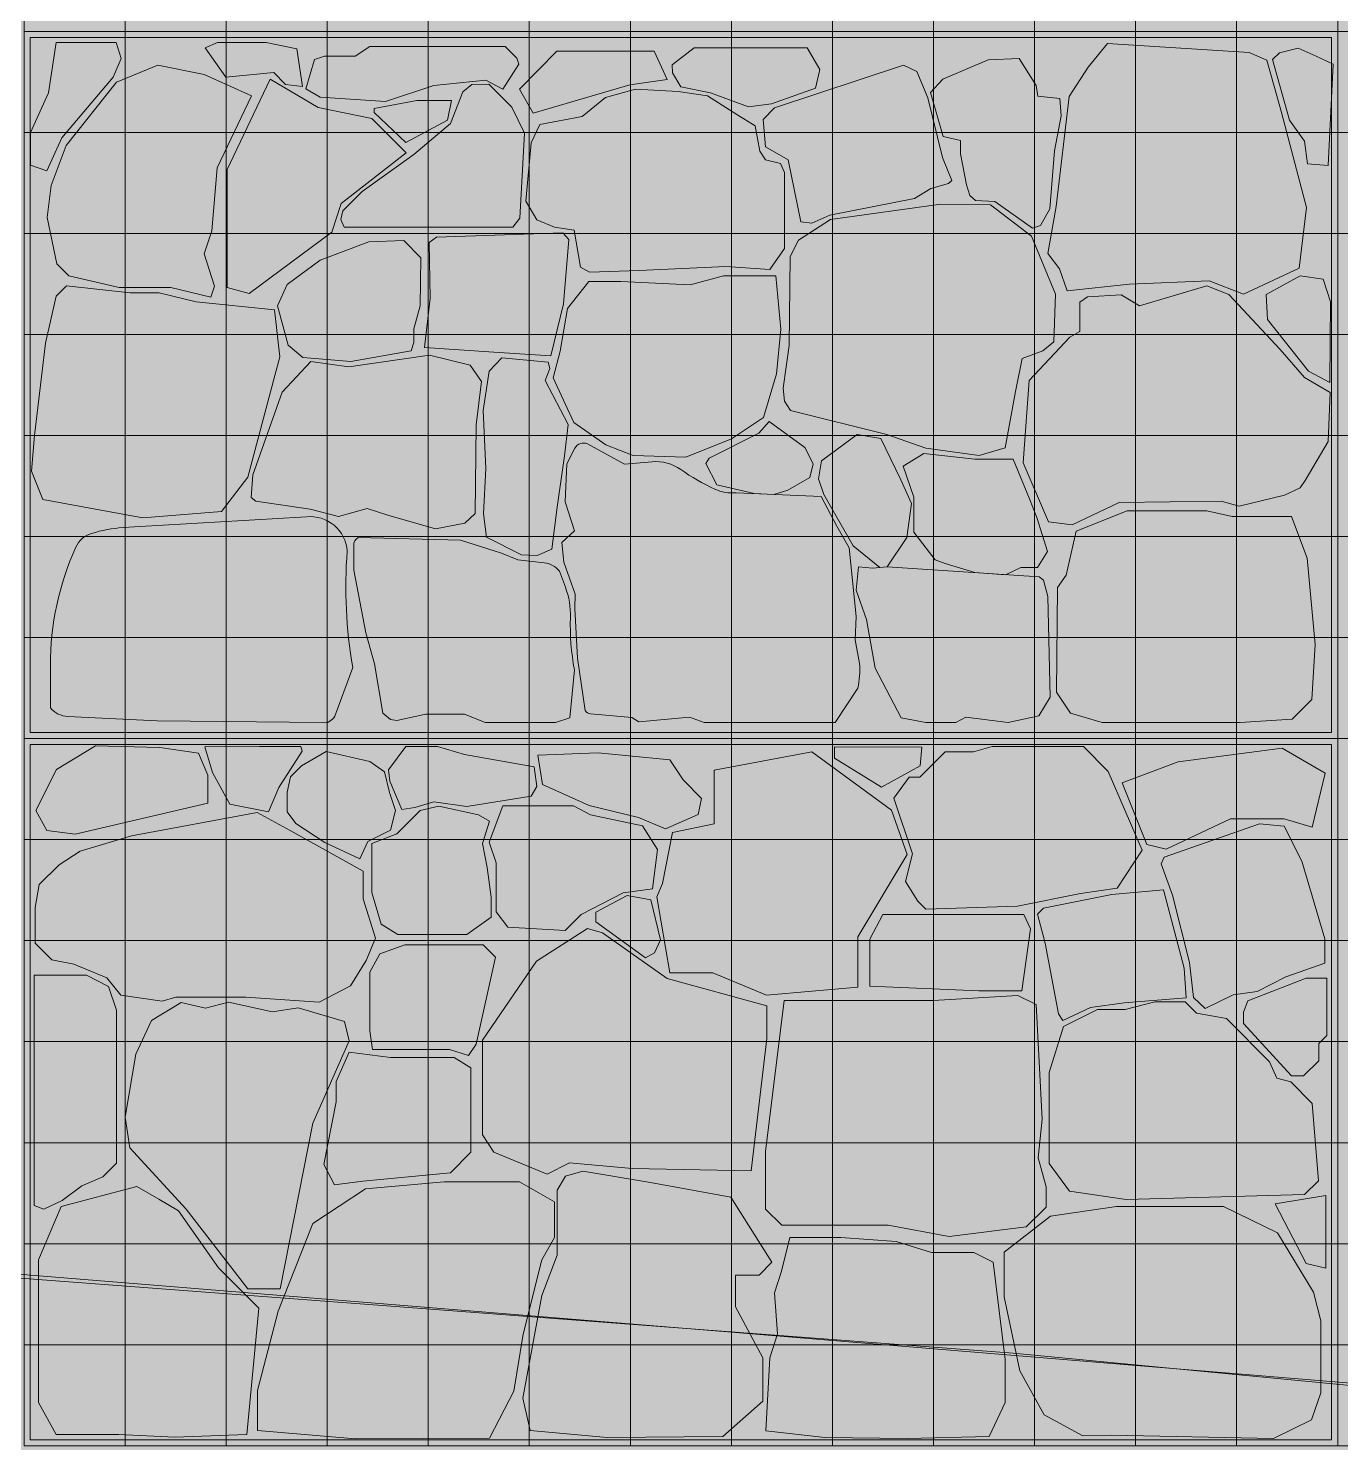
# Model space of a CAD drawing. Header units: centimetres. Extents: x -4381 to 5639, y -3920 to 4826.
# Drawn here: x 186.39 to 187.769, y 2.444 to 3.93 of the extents above; entities that cross this region are included whole.
import ezdxf
from ezdxf.xclip import XClip

# ---------------------------------------------------------------- set-up
doc = ezdxf.new("R2010")
doc.units = ezdxf.units.CM
doc.header["$MEASUREMENT"] = 0
doc.header["$XCLIPFRAME"] = 0
doc.set_wipeout_variables(frame=1)
doc.linetypes.add('Wipeout_Contour', pattern=[100, 0, -100])
for name, color, linetype in [('0- SITE', 7, 'Continuous'), ('Drawing & Figure', 7, 'Continuous'), ('Mur de clôture', 7, 'Continuous')]:
    doc.layers.add(name, color=color, linetype=linetype)
for name, color, linetype, lineweight in [('0- SITE_Pen_No__1', 7, 'Continuous', 5), ('0_Pen_No__1', 7, 'Continuous', 5), ('net_Pen_No__1', 7, 'Continuous', 5)]:
    doc.layers.add(name, color=color, linetype=linetype, lineweight=lineweight)
for name, color, linetype, lineweight, true_color in [('0- SITE_Pen_No__102', 7, 'Continuous', 5, 0xcccccc), ('0- SITE_Pen_No__180', 7, 'Continuous', 5, 0xe2e3c6), ('cad-block.com_Pen_No__62', 7, 'Continuous', 5, 0xaaaaaa), ('hatch stone_Pen_No__254', 7, 'Continuous', 13, 0xe8e8e8), ('Mur de clôture_Pen_No__178', 7, 'Continuous', 5, 0xbda888)]:
    doc.layers.add(name, color=color, linetype=linetype, lineweight=lineweight, true_color=true_color)

# ---------------------------------------------------------------- blocks, each defined once
blk = doc.blocks.new('Drawing_15_15', base_point=(-267.6734, 10.6179))
at = {"layer": 'hatch stone_Pen_No__254', "linetype": 'Continuous', "ltscale": 10}
for points in [[(186.4098, 3.7803), (186.4257, 3.8148), (186.4795, 3.8787), (186.4879, 3.8982), (186.4828, 3.9149), (186.4199, 3.9149), (186.4118, 3.8621), (186.3929, 3.8206), (186.3929, 3.7861)], [(186.5981, 3.8785), (186.6484, 3.8835), (186.6609, 3.871), (186.6785, 3.8688), (186.6727, 3.9083), (186.6404, 3.9149), (186.5894, 3.9149), (186.5765, 3.9094)], [(186.6913, 3.8972), (186.6821, 3.8662), (186.6973, 3.8575), (186.7659, 3.8532), (186.8167, 3.8697), (186.8714, 3.8753), (186.8891, 3.8661), (186.9059, 3.8922), (186.9039, 3.8986), (186.8917, 3.9108), (186.7495, 3.9108), (186.7338, 3.9007), (186.7017, 3.9007)], [(187.2177, 3.8671), (187.2221, 3.8867), (187.2089, 3.9093), (187.0901, 3.9093), (187.0669, 3.8914), (187.0672, 3.8831), (187.076, 3.8685), (187.1073, 3.8622), (187.1472, 3.8473), (187.1715, 3.8506)], [(187.4822, 3.6542), (187.5477, 3.6612), (187.6314, 3.6647), (187.6673, 3.6504), (187.7257, 3.6778), (187.7335, 3.7417), (187.7071, 3.8415), (187.692, 3.8965), (187.6733, 3.9046), (187.5245, 3.914), (187.5041, 3.889), (187.4842, 3.8582), (187.4706, 3.7427), (187.4618, 3.6933), (187.4739, 3.6772)], [(186.9211, 3.8409), (187.0224, 3.8705), (187.0617, 3.8762), (187.0481, 3.9058), (186.9459, 3.9058), (186.9066, 3.866)], [(187.3797, 3.7542), (187.3857, 3.7491), (187.406, 3.7481), (187.4456, 3.7199), (187.4539, 3.7227), (187.4639, 3.7401), (187.4687, 3.8013), (187.4759, 3.838), (187.4742, 3.8563), (187.4513, 3.8587), (187.4496, 3.8698), (187.4315, 3.8983), (187.399, 3.8967), (187.3513, 3.8764), (187.3386, 3.8626), (187.3517, 3.8161), (187.3701, 3.8119), (187.3701, 3.798), (187.3764, 3.7656)], [(187.7563, 3.7858), (187.7615, 3.8924), (187.7435, 3.9008), (187.7246, 3.909), (187.7051, 3.9042), (187.6979, 3.897), (187.7158, 3.8335), (187.7314, 3.8113), (187.7347, 3.7874)], [(186.5823, 3.6474), (186.5862, 3.659), (186.5754, 3.6931), (186.5833, 3.717), (186.5891, 3.7834), (186.6251, 3.8589), (186.5752, 3.8814), (186.5267, 3.8913), (186.483, 3.8732), (186.4304, 3.8067), (186.4145, 3.7648), (186.4104, 3.7312), (186.4205, 3.6823), (186.433, 3.6699), (186.4859, 3.6577), (186.5401, 3.6577)], [(187.2021, 3.7267), (187.2137, 3.7251), (187.2328, 3.7337), (187.3216, 3.7512), (187.3389, 3.7615), (187.3574, 3.7667), (187.3608, 3.7699), (187.3512, 3.7941), (187.3357, 3.857), (187.324, 3.8846), (187.3102, 3.8912), (187.1746, 3.8462), (187.1625, 3.834), (187.165, 3.8054), (187.1888, 3.7918)], [(186.6446, 3.8765), (186.5993, 3.7816), (186.5993, 3.6577), (186.6224, 3.6514), (186.7093, 3.7158), (186.7191, 3.7459), (186.7876, 3.7991), (186.7516, 3.8351), (186.6949, 3.8467)], [(186.8564, 3.8709), (186.8472, 3.8631), (186.834, 3.8298), (186.7956, 3.7972), (186.7413, 3.7584), (186.7209, 3.738), (186.7188, 3.729), (186.7225, 3.7209), (186.8995, 3.7209), (186.9069, 3.7303), (186.912, 3.8199), (186.8985, 3.8472), (186.8745, 3.8712)], [(186.964, 3.7179), (186.9707, 3.6788), (186.9801, 3.6738), (187.0325, 3.6753), (187.1234, 3.6795), (187.1698, 3.6766), (187.1849, 3.6986), (187.1851, 3.7785), (187.1807, 3.7877), (187.1651, 3.7916), (187.1592, 3.8009), (187.1542, 3.8273), (187.1349, 3.8395), (187.104, 3.8591), (187.0733, 3.8635), (187.0285, 3.8661), (186.9971, 3.8574), (186.9725, 3.8372), (186.928, 3.8287), (186.9187, 3.8095), (186.9133, 3.7484), (186.9248, 3.7288), (186.9434, 3.7209)], [(186.7539, 3.8415), (186.787, 3.8101), (186.8308, 3.8335), (186.8353, 3.854), (186.7989, 3.854), (186.7539, 3.8455)], [(187.1912, 3.5282), (187.2925, 3.5031), (187.3335, 3.4886), (187.3896, 3.4809), (187.417, 3.4891), (187.4277, 3.5483), (187.4348, 3.583), (187.4563, 3.5909), (187.4682, 3.6005), (187.4699, 3.6507), (187.4445, 3.7114), (187.4014, 3.7443), (187.3493, 3.7452), (187.2332, 3.7291), (187.1999, 3.7073), (187.1911, 3.6903), (187.1898, 3.5967), (187.1835, 3.5519), (187.1851, 3.5383)], [(186.6791, 3.5841), (186.7294, 3.5798), (186.7928, 3.591), (186.7955, 3.5997), (186.7955, 3.6143), (186.8021, 3.6382), (186.8031, 3.6888), (186.785, 3.7069), (186.7482, 3.7055), (186.697, 3.6862), (186.6624, 3.6606), (186.6522, 3.6383), (186.6635, 3.5971)], [(186.8069, 3.5946), (186.8795, 3.5896), (186.9396, 3.5857), (186.9528, 3.6405), (186.9584, 3.7081), (186.9523, 3.7151), (186.8195, 3.7106), (186.8117, 3.7049), (186.8126, 3.6463)], [(186.4058, 3.4348), (186.5107, 3.4156), (186.5935, 3.4221), (186.6211, 3.4581), (186.6495, 3.5652), (186.6547, 3.5848), (186.6491, 3.634), (186.5668, 3.6424), (186.528, 3.6518), (186.4975, 3.6518), (186.4305, 3.6594), (186.4197, 3.6486), (186.4084, 3.5989), (186.3971, 3.5021), (186.3937, 3.4645)], [(186.9421, 3.5625), (186.9636, 3.5158), (186.9974, 3.4922), (187.026, 3.4811), (187.0812, 3.4793), (187.1294, 3.4987), (187.1629, 3.5211), (187.1767, 3.567), (187.1811, 3.6138), (187.1759, 3.6699), (187.1211, 3.6699), (187.0859, 3.6604), (187.0129, 3.6639), (186.9794, 3.6639), (186.9569, 3.6356), (186.9495, 3.5906)], [(187.4626, 3.4115), (187.4873, 3.4083), (187.5367, 3.4316), (187.644, 3.4329), (187.6626, 3.4277), (187.7105, 3.4393), (187.7269, 3.4472), (187.7321, 3.4549), (187.7561, 3.4959), (187.7585, 3.5471), (187.7314, 3.563), (187.706, 3.5924), (187.6518, 3.6501), (187.6289, 3.6592), (187.5582, 3.6384), (187.5388, 3.6498), (187.5033, 3.6478), (187.4953, 3.6422), (187.4953, 3.6113), (187.4847, 3.6053), (187.442, 3.5597), (187.4357, 3.4734)], [(187.691, 3.6502), (187.6924, 3.6239), (187.7355, 3.5696), (187.7579, 3.5577), (187.7589, 3.6425), (187.751, 3.6665), (187.7267, 3.6697)], [(186.6245, 3.437), (186.6297, 3.4331), (186.6868, 3.4246), (186.7163, 3.4169), (186.7465, 3.4254), (186.7682, 3.4184), (186.8184, 3.404), (186.8492, 3.41), (186.8601, 3.4202), (186.8611, 3.5131), (186.8666, 3.5587), (186.8546, 3.576), (186.8122, 3.5866), (186.7272, 3.5743), (186.6873, 3.5797), (186.6571, 3.5477), (186.6263, 3.4608)], [(186.9087, 3.3767), (186.9253, 3.3758), (186.9407, 3.3825), (186.9462, 3.4266), (186.9539, 3.4807), (186.9578, 3.5136), (186.9335, 3.56), (186.9384, 3.5723), (186.9368, 3.5792), (186.8879, 3.5836), (186.8747, 3.5697), (186.8686, 3.5283), (186.8712, 3.4672), (186.8689, 3.4197), (186.8721, 3.3951)], [(187.1141, 3.4502), (187.1531, 3.441), (187.174, 3.4401), (187.1886, 3.4446), (187.2117, 3.4579), (187.2151, 3.4722), (187.2063, 3.4893), (187.1691, 3.5167), (187.1579, 3.5045), (187.106, 3.4784), (187.1025, 3.4728)], [(187.0319, 3.2011), (187.0851, 3.2061), (187.1007, 3.2003), (187.2384, 3.2003), (187.262, 3.2366, 0.078557), (187.2638, 3.2625), (187.2593, 3.2875), (187.2604, 3.3117), (187.253, 3.3839), (187.24, 3.4068), (187.2234, 3.438), (187.1342, 3.4418, -0.129508), (187.1119, 3.4457, -0.047136), (187.076, 3.4663, 0.178869), (187.0459, 3.4744), (187.0168, 3.4718), (186.9779, 3.4932, 0.402294), (186.9649, 3.4889), (186.9562, 3.4724), (186.9546, 3.4324), (186.9644, 3.4017), (186.951, 3.3896), (186.9531, 3.369), (186.9651, 3.3353), (186.9646, 3.3201), (186.9676, 3.268), (186.9757, 3.2129, 0.271244), (186.9812, 3.2096), (187.0245, 3.2057)], [(187.2206, 3.4566), (187.2263, 3.44), (187.2571, 3.3862), (187.2851, 3.3634), (187.2928, 3.3642), (187.3136, 3.3948), (187.3184, 3.4307), (187.3073, 3.4556), (187.2862, 3.4989), (187.2613, 3.5032), (187.224, 3.4755)], [(187.3538, 3.3676), (187.3849, 3.358), (187.4171, 3.3558), (187.4334, 3.3634), (187.4508, 3.3634), (187.4614, 3.3802), (187.4503, 3.4159), (187.4424, 3.4354), (187.4254, 3.4771), (187.3851, 3.4771), (187.3313, 3.483), (187.3096, 3.4698), (187.3209, 3.4373), (187.3209, 3.4006), (187.3433, 3.3713)], [(187.5189, 3.2003), (187.5836, 3.2003), (187.6639, 3.2003), (187.7183, 3.2038), (187.739, 3.2245), (187.7427, 3.2825), (187.7341, 3.3732), (187.7177, 3.4168), (187.6554, 3.4168), (187.6288, 3.4229), (187.5451, 3.4229), (187.4916, 3.4016), (187.4809, 3.3554), (187.4718, 3.3424), (187.4708, 3.2324), (187.4855, 3.2101)], [(186.4137, 3.2157, 0.202929), (186.4321, 3.2068), (186.5259, 3.2023), (186.6997, 3.2003, 0.315943), (186.7125, 3.2072), (186.7314, 3.2583, -0.062601), (186.7256, 3.3807, 0.423499), (186.6828, 3.4166), (186.49, 3.4053, 0.056058), (186.4569, 3.3991, 0.216368), (186.4404, 3.3847, 0.106349), (186.4137, 3.2603)], [(186.763, 3.2102), (186.7712, 3.2036), (186.7778, 3.2026), (186.8081, 3.2092), (186.8487, 3.2092), (186.8707, 3.2003), (186.9445, 3.2003), (186.9596, 3.2054), (186.9643, 3.2558, -0.055011), (186.9601, 3.3107, 0.099308), (186.9548, 3.3428), (186.9485, 3.3594, 0.204724), (186.9325, 3.3684), (186.9049, 3.3715), (186.8876, 3.3784), (186.8445, 3.3922), (186.7371, 3.3949, 0.262334), (186.7324, 3.3863), (186.7327, 3.3607), (186.7453, 3.2948), (186.7541, 3.2621)], [(187.3075, 3.2053), (187.3335, 3.2003), (187.3652, 3.2003), (187.3757, 3.2061), (187.42, 3.2003), (187.4524, 3.2073), (187.4642, 3.2271), (187.4616, 3.333), (187.4572, 3.35), (187.4525, 3.3534), (187.2928, 3.3642), (187.2775, 3.3625), (187.2628, 3.3639), (187.2605, 3.3396), (187.2712, 3.3086), (187.2803, 3.2576)], [(186.5791, 3.1156), (186.5791, 3.1451), (186.5694, 3.1681), (186.5286, 3.1743), (186.461, 3.1758), (186.42, 3.1512), (186.3983, 3.1081), (186.4101, 3.0871), (186.4399, 3.083)], [(186.6021, 3.1148), (186.6429, 3.1066), (186.6537, 3.1322), (186.6784, 3.1703), (186.6769, 3.1754), (186.6334, 3.1752), (186.5761, 3.175), (186.5839, 3.148)], [(186.7036, 3.17), (186.6776, 3.155), (186.6659, 3.1434), (186.6624, 3.1273), (186.6624, 3.1066), (186.6716, 3.0945), (186.7019, 3.0742), (186.739, 3.0573), (186.7471, 3.0755), (186.7712, 3.0873), (186.7764, 3.108), (186.77, 3.1268), (186.7647, 3.1485), (186.7493, 3.1596)], [(186.7705, 3.1387), (186.783, 3.1092), (186.7967, 3.1113), (186.8165, 3.1171), (186.8514, 3.1123), (186.9189, 3.1229), (186.9247, 3.1333), (186.9219, 3.1538), (186.8487, 3.167), (186.8206, 3.1751), (186.787, 3.1754), (186.7688, 3.1507)], [(186.926, 3.1662), (186.9308, 3.1352), (186.9799, 3.1134), (187.0318, 3.1005), (187.06, 3.0886), (187.0943, 3.1038), (187.0979, 3.1207), (187.0786, 3.1401), (187.0647, 3.1611), (186.9894, 3.1686)], [(187.0646, 2.9374), (187.1098, 2.9374), (187.1662, 2.9139), (187.2622, 2.9222), (187.2622, 2.9752), (187.3138, 3.0618), (187.2973, 3.1085), (187.2136, 3.1696), (187.1111, 3.1505), (187.1112, 3.094), (187.0674, 3.0848), (187.0568, 3.0312), (187.0508, 3.0173)], [(187.2375, 3.1749), (187.2377, 3.1631), (187.287, 3.1324), (187.3277, 3.1549), (187.3294, 3.1745)], [(187.3335, 3.0043), (187.4297, 3.0076), (187.4962, 3.0209), (187.5346, 3.0262), (187.561, 3.0664), (187.5252, 3.1491), (187.4991, 3.1752), (187.4031, 3.1752), (187.3836, 3.1695), (187.3538, 3.1695), (187.3274, 3.1431), (187.3161, 3.1431), (187.3, 3.121), (187.3195, 3.0625), (187.3123, 3.0335), (187.3251, 3.0127)], [(187.586, 3.0674), (187.6537, 3.0991), (187.7099, 3.0991), (187.7394, 3.0903), (187.7531, 3.1471), (187.7079, 3.1735), (187.5987, 3.1593), (187.5398, 3.1371), (187.5658, 3.0723)], [(186.7514, 3.0733), (186.7514, 3.0217), (186.7611, 2.9886), (186.7787, 2.9777), (186.8511, 2.9777), (186.877, 2.9958), (186.877, 3.0168), (186.8727, 3.0481), (186.8679, 3.0734), (186.8751, 3.0967), (186.8635, 3.1035), (186.8217, 3.1124), (186.8023, 3.1081), (186.7778, 3.0836)], [(186.8747, 3.0746), (186.8821, 3.0531), (186.8821, 3.0015), (186.8943, 2.9854), (186.9547, 2.9819), (186.9714, 2.9986), (187.0155, 3.0216), (187.0464, 3.0257), (187.0517, 3.0671), (187.0357, 3.0919), (186.9813, 3.1034), (186.9634, 3.1129), (186.889, 3.1129)], [(186.3977, 3.006), (186.3977, 2.9686), (186.4152, 2.9512), (186.4383, 2.9464), (186.4731, 2.9323), (186.4877, 2.9141), (186.5313, 2.9077), (186.5456, 2.9119), (186.619, 2.9119), (186.6962, 2.9066), (186.7292, 2.9236), (186.7455, 2.9502), (186.7554, 2.9737), (186.7422, 3.015), (186.7422, 3.0443), (186.6311, 3.106), (186.4988, 3.0814), (186.4451, 3.0653), (186.4229, 3.051), (186.402, 3.0301)], [(187.6149, 2.9114), (187.627, 2.8999), (187.6566, 2.9142), (187.6815, 2.9179), (187.7119, 2.9331), (187.7528, 2.9477), (187.7528, 2.973), (187.7287, 3.0549), (187.7099, 3.0916), (187.6843, 3.0941), (187.584, 3.0591), (187.5809, 3.0519), (187.5926, 3.0191), (187.6106, 2.9481)], [(186.9868, 2.991), (187.039, 2.9533), (187.0486, 2.9585), (187.0548, 2.9721), (187.0446, 3.014), (187.0199, 3.0188), (186.9868, 3.0013)], [(187.4731, 2.8942), (187.4774, 2.8874), (187.5067, 2.901), (187.5421, 2.906), (187.6069, 2.9111), (187.6051, 2.9424), (187.5832, 3.0246), (187.529, 3.0198), (187.4572, 3.0053), (187.451, 2.9991), (187.4589, 2.9687)], [(187.2747, 2.9234), (187.3891, 2.9185), (187.4345, 2.9185), (187.4434, 2.9838), (187.4366, 2.9988), (187.2882, 2.9988), (187.2747, 2.9729)], [(187.0251, 2.7318), (187.1501, 2.7294), (187.1664, 2.8685), (187.1664, 2.9026), (187.0617, 2.9315), (186.9938, 2.9794), (186.9782, 2.984), (186.9246, 2.9495), (186.8677, 2.8665), (186.8677, 2.7671), (186.8798, 2.7491), (186.9358, 2.726), (186.9593, 2.7378)], [(186.752, 2.8568), (186.833, 2.8568), (186.8529, 2.8504), (186.8611, 2.8624), (186.8814, 2.9538), (186.8683, 2.967), (186.7862, 2.967), (186.7598, 2.9573), (186.7495, 2.9381), (186.7495, 2.8764)], [(186.3966, 2.6928), (186.4068, 2.689), (186.4262, 2.698), (186.4466, 2.7135), (186.4689, 2.723), (186.4833, 2.7374), (186.4833, 2.898), (186.4746, 2.9232), (186.4516, 2.9349), (186.3966, 2.9349)], [(187.6672, 2.8841), (187.7178, 2.8291), (187.7305, 2.8291), (187.7463, 2.8449), (187.7463, 2.863), (187.7547, 2.8715), (187.7547, 2.9318), (187.7332, 2.9318), (187.672, 2.9079), (187.6672, 2.8961)], [(187.165, 2.6889), (187.1821, 2.6722), (187.2938, 2.6722), (187.3579, 2.6604), (187.4391, 2.6704), (187.46, 2.6913), (187.46, 2.7126), (187.4514, 2.7431), (187.4559, 2.7836), (187.4496, 2.9043), (187.4303, 2.9137), (187.3411, 2.9084), (187.1847, 2.9084), (187.165, 2.7496)], [(186.4972, 2.7534), (186.5562, 2.6892), (186.6213, 2.6053), (186.6552, 2.6053), (186.6895, 2.7793), (186.7278, 2.8661), (186.7228, 2.8863), (186.6741, 2.9005), (186.6471, 2.8964), (186.6009, 2.9067), (186.5766, 2.9003), (186.5511, 2.9062), (186.52, 2.8873), (186.5036, 2.8519), (186.4921, 2.7859)], [(187.5441, 2.6993), (187.7314, 2.7044), (187.746, 2.719), (187.7394, 2.8002), (187.717, 2.8227), (187.7023, 2.8267), (187.6947, 2.844), (187.6494, 2.8893), (187.6179, 2.8949), (187.606, 2.9069), (187.5743, 2.9069), (187.5429, 2.8988), (187.5139, 2.8988), (187.4782, 2.8809), (187.4631, 2.8327), (187.4631, 2.7372), (187.4845, 2.7079)], [(186.7123, 2.7145), (186.742, 2.7185), (186.8341, 2.7274), (186.8555, 2.7488), (186.8555, 2.8375), (186.8378, 2.8486), (186.771, 2.8486), (186.7278, 2.8541), (186.7141, 2.8232), (186.7141, 2.8017), (186.7009, 2.7359)], [(186.9101, 2.4903), (186.9179, 2.4565), (186.9987, 2.4492), (187.1201, 2.4503), (187.1624, 2.4874), (187.1624, 2.5329), (187.1336, 2.5863), (187.1336, 2.6198), (187.1583, 2.6198), (187.1718, 2.6333), (187.1285, 2.7015), (187.0443, 2.7172), (186.9732, 2.7289), (186.9551, 2.7238), (186.9462, 2.7091), (186.9462, 2.6408), (186.93, 2.5982)], [(186.4012, 2.6359), (186.4012, 2.486), (186.4199, 2.4524), (186.4856, 2.4524), (186.5443, 2.4493), (186.6202, 2.4522), (186.6328, 2.5851), (186.5905, 2.6275), (186.5484, 2.6872), (186.5044, 2.7129), (186.4252, 2.6918)], [(186.6312, 2.4566), (186.7342, 2.4478), (186.8752, 2.4484), (186.9008, 2.4979), (186.9103, 2.5577), (186.9299, 2.6358), (186.9433, 2.6592), (186.9433, 2.6967), (186.9067, 2.7177), (186.8276, 2.7177), (186.7447, 2.7103), (186.6896, 2.674), (186.6532, 2.582), (186.6312, 2.4984)], [(187.699, 2.4482), (187.7388, 2.4677), (187.7486, 2.4962), (187.7486, 2.5716), (187.7409, 2.6019), (187.7032, 2.6643), (187.6463, 2.692), (187.5337, 2.692), (187.4647, 2.6817), (187.4157, 2.644), (187.4157, 2.5968), (187.4323, 2.5191), (187.458, 2.4729), (187.4986, 2.451), (187.5282, 2.4516)], [(187.7007, 2.6946), (187.7332, 2.632), (187.7538, 2.6272), (187.7538, 2.7034)], [(187.1656, 2.4561), (187.2274, 2.4491), (187.3144, 2.4481), (187.4002, 2.4503), (187.417, 2.486), (187.417, 2.5311), (187.4042, 2.6333), (187.3838, 2.6435), (187.3394, 2.6435), (187.3025, 2.655), (187.2444, 2.6594), (187.1908, 2.6594), (187.1818, 2.6239), (187.1747, 2.6011), (187.1776, 2.5582), (187.1696, 2.5328)]]:
    blk.add_hatch(color=256, dxfattribs=at).paths.add_polyline_path(points)
at = {"color": 254, "linetype": 'Wipeout_Contour', "lineweight": 0, "ltscale": 562.587709}
blk.add_wipeout([(187.8035, 2.5014), (187.8062, 2.5014), (187.4252, 2.5376)], dxfattribs=at).dxf.layer = '0- SITE'
at = {"layer": '0- SITE_Pen_No__102', "linetype": 'Continuous', "ltscale": 10}
blk.add_hatch(color=256, dxfattribs=at).paths.add_polyline_path([(187.8035, 2.5014), (187.8062, 2.5014), (187.4252, 2.5376)])
at = {"color": 254, "linetype": 'Wipeout_Contour', "lineweight": 0, "ltscale": 1671.77046}
blk.add_wipeout([(179.4853, 5.4131), (179.4853, 3.1827), (181.1878, 3.0031), (181.4619, 2.9897), (187.4252, 2.5376), (187.8062, 2.5014), (191.5693, 2.1494), (191.6061, 2.1461), (191.6061, 5.4131)], dxfattribs=at).dxf.layer = 'Mur de clôture'
at = {"layer": '0- SITE_Pen_No__180', "linetype": 'Continuous', "lineweight": 0, "ltscale": 10, "true_color": 0x383831}
blk.add_hatch(color=250, dxfattribs=at).paths.add_polyline_path([(150.8555, 0.9963), (191.9908, 0.9963), (191.9908, 2.1246), (191.9205, 2.1179), (191.5008, 2.1556), (187.8035, 2.5014), (187.4252, 2.5376), (181.4619, 2.9897), (181.1861, 3.0031), (180.7554, 3.0485), (176.89, 3.4563), (170.3282, 3.9956), (169.4763, 4.0562), (166.3708, 4.4948), (166.2162, 4.5439), (165.9513, 4.5439), (161.182, 5.0048), (160.5851, 5.0809), (159.2778, 5.1364), (159.0078, 5.1364), (157.2074, 5.1364), (156.5896, 5.1363), (151.1847, 5.1363), (151.0615, 5.1363), (150.8555, 5.1455)])
at = {"layer": '0_Pen_No__1', "linetype": 'Continuous', "lineweight": 0, "ltscale": 10, "true_color": 0x000000}
blk.add_hatch(color=18, dxfattribs=at).paths.add_polyline_path([(150.8555, 5.1482), (150.8555, 0.9963), (191.9908, 0.9963), (191.9908, 2.1212), (191.9068, 2.1179), (188.9123, 2.4127), (187.1039, 2.562), (179.4853, 3.1817), (177.5688, 3.3847), (175.805, 3.5455), (169.6156, 4.1104), (166.2312, 4.5836), (163.6783, 4.7817), (160.5633, 5.0818), (159.28, 5.1364), (157.0853, 5.1364), (157.0853, 5.1413), (150.9484, 5.1413)])
at = {"layer": 'Mur de clôture_Pen_No__178', "linetype": 'Continuous', "ltscale": 10}
blk.add_hatch(color=256, dxfattribs=at).paths.add_polyline_path([(179.4853, 5.4131), (179.4853, 3.1827), (181.1878, 3.0031), (181.4619, 2.9897), (187.4252, 2.5376), (187.8062, 2.5014), (191.5693, 2.1494), (191.6061, 2.1461), (191.6061, 5.4131)])
at = {"layer": '0- SITE_Pen_No__1', "linetype": 'Continuous', "ltscale": 10, "flags": 128}
blk.add_lwpolyline([(150.8555, 5.1455), (151.0615, 5.1363), (151.1847, 5.1363), (156.5896, 5.1363), (157.2074, 5.1364), (159.0078, 5.1364), (159.2778, 5.1364), (160.5851, 5.0809), (161.182, 5.0048), (165.9513, 4.5439), (166.2162, 4.5439), (166.3708, 4.4948), (169.4763, 4.0562), (170.3282, 3.9956), (176.89, 3.4563), (180.7554, 3.0485), (181.1861, 3.0031), (181.4619, 2.9897), (187.4252, 2.5376), (187.8035, 2.5014), (191.5008, 2.1556), (191.9205, 2.1179), (191.9908, 2.1246)], dxfattribs=at)
at = {"layer": '0_Pen_No__1', "linetype": 'Continuous', "ltscale": 10}
for p, q in [((179.4853, 3.1817), (187.1039, 2.562)), ((187.1039, 2.562), (188.9123, 2.4127))]:
    blk.add_line(p, q, dxfattribs=at)
at = {"layer": 'cad-block.com_Pen_No__62', "linetype": 'Continuous', "ltscale": 10, "flags": 128}
for points in [[(186.4098, 3.7803), (186.3929, 3.7861), (186.3929, 3.8206), (186.4118, 3.8621), (186.4199, 3.9149), (186.4828, 3.9149), (186.4879, 3.8982), (186.4795, 3.8787), (186.4257, 3.8148), (186.4098, 3.7803)], [(186.5981, 3.8785), (186.5765, 3.9094), (186.5894, 3.9149), (186.6404, 3.9149), (186.6727, 3.9083), (186.6785, 3.8688), (186.6609, 3.871), (186.6484, 3.8835), (186.5981, 3.8785)], [(186.6913, 3.8972), (186.6821, 3.8662), (186.6973, 3.8575), (186.7659, 3.8532), (186.8167, 3.8697), (186.8714, 3.8753), (186.8891, 3.8661), (186.9059, 3.8922), (186.9039, 3.8986), (186.8917, 3.9108), (186.7495, 3.9108), (186.7338, 3.9007), (186.7017, 3.9007), (186.6913, 3.8972)], [(187.2177, 3.8671), (187.1715, 3.8506), (187.1472, 3.8473), (187.1073, 3.8622), (187.076, 3.8685), (187.0672, 3.8831), (187.0669, 3.8914), (187.0901, 3.9093), (187.2089, 3.9093), (187.2221, 3.8867), (187.2177, 3.8671)], [(187.4822, 3.6542), (187.4739, 3.6772), (187.4618, 3.6933), (187.4706, 3.7427), (187.4842, 3.8582), (187.5041, 3.889), (187.5245, 3.914), (187.6733, 3.9046), (187.692, 3.8965), (187.7071, 3.8415), (187.7335, 3.7417), (187.7257, 3.6778), (187.6673, 3.6504), (187.6314, 3.6647), (187.5477, 3.6612), (187.4822, 3.6542)], [(186.9211, 3.8409), (186.9066, 3.866), (186.9459, 3.9058), (187.0481, 3.9058), (187.0617, 3.8762), (187.0224, 3.8705), (186.9211, 3.8409)], [(187.3797, 3.7542), (187.3764, 3.7656), (187.3701, 3.798), (187.3701, 3.8119), (187.3517, 3.8161), (187.3386, 3.8626), (187.3513, 3.8764), (187.399, 3.8967), (187.4315, 3.8983), (187.4496, 3.8698), (187.4513, 3.8587), (187.4742, 3.8563), (187.4759, 3.838), (187.4687, 3.8013), (187.4639, 3.7401), (187.4539, 3.7227), (187.4456, 3.7199), (187.406, 3.7481), (187.3857, 3.7491), (187.3797, 3.7542)], [(187.7563, 3.7858), (187.7615, 3.8924), (187.7435, 3.9008), (187.7246, 3.909), (187.7051, 3.9042), (187.6979, 3.897), (187.7158, 3.8335), (187.7314, 3.8113), (187.7347, 3.7874), (187.7563, 3.7858)], [(186.5823, 3.6474), (186.5401, 3.6577), (186.4859, 3.6577), (186.433, 3.6699), (186.4205, 3.6823), (186.4104, 3.7312), (186.4145, 3.7648), (186.4304, 3.8067), (186.483, 3.8732), (186.5267, 3.8913), (186.5752, 3.8814), (186.6251, 3.8589), (186.5891, 3.7834), (186.5833, 3.717), (186.5754, 3.6931), (186.5862, 3.659), (186.5823, 3.6474)], [(187.2021, 3.7267), (187.1888, 3.7918), (187.165, 3.8054), (187.1625, 3.834), (187.1746, 3.8462), (187.3102, 3.8912), (187.324, 3.8846), (187.3357, 3.857), (187.3512, 3.7941), (187.3608, 3.7699), (187.3574, 3.7667), (187.3389, 3.7615), (187.3216, 3.7512), (187.2328, 3.7337), (187.2137, 3.7251), (187.2021, 3.7267)], [(186.6446, 3.8765), (186.5993, 3.7816), (186.5993, 3.6577), (186.6224, 3.6514), (186.7093, 3.7158), (186.7191, 3.7459), (186.7876, 3.7991), (186.7516, 3.8351), (186.6949, 3.8467), (186.6446, 3.8765)], [(186.8564, 3.8709), (186.8745, 3.8712), (186.8985, 3.8472), (186.912, 3.8199), (186.9069, 3.7303), (186.8995, 3.7209), (186.7225, 3.7209), (186.7188, 3.729), (186.7209, 3.738), (186.7413, 3.7584), (186.7956, 3.7972), (186.834, 3.8298), (186.8472, 3.8631), (186.8564, 3.8709)], [(186.964, 3.7179), (186.9707, 3.6788), (186.9801, 3.6738), (187.0325, 3.6753), (187.1234, 3.6795), (187.1698, 3.6766), (187.1849, 3.6986), (187.1851, 3.7785), (187.1807, 3.7877), (187.1651, 3.7916), (187.1592, 3.8009), (187.1542, 3.8273), (187.1349, 3.8395), (187.104, 3.8591), (187.0733, 3.8635), (187.0285, 3.8661), (186.9971, 3.8574), (186.9725, 3.8372), (186.928, 3.8287), (186.9187, 3.8095), (186.9133, 3.7484), (186.9248, 3.7288), (186.9434, 3.7209), (186.964, 3.7179)], [(186.7539, 3.8415), (186.7539, 3.8455), (186.7989, 3.854), (186.8353, 3.854), (186.8308, 3.8335), (186.787, 3.8101), (186.7539, 3.8415)], [(187.1912, 3.5282), (187.2925, 3.5031), (187.3335, 3.4886), (187.3896, 3.4809), (187.417, 3.4891), (187.4277, 3.5483), (187.4348, 3.583), (187.4563, 3.5909), (187.4682, 3.6005), (187.4699, 3.6507), (187.4445, 3.7114), (187.4014, 3.7443), (187.3493, 3.7452), (187.2332, 3.7291), (187.1999, 3.7073), (187.1911, 3.6903), (187.1898, 3.5967), (187.1835, 3.5519), (187.1851, 3.5383), (187.1912, 3.5282)], [(186.6791, 3.5841), (186.6635, 3.5971), (186.6522, 3.6383), (186.6624, 3.6606), (186.697, 3.6862), (186.7482, 3.7055), (186.785, 3.7069), (186.8031, 3.6888), (186.8021, 3.6382), (186.7955, 3.6143), (186.7955, 3.5997), (186.7928, 3.591), (186.7294, 3.5798), (186.6791, 3.5841)], [(186.8069, 3.5946), (186.8126, 3.6463), (186.8117, 3.7049), (186.8195, 3.7106), (186.9523, 3.7151), (186.9584, 3.7081), (186.9528, 3.6405), (186.9396, 3.5857), (186.8795, 3.5896), (186.8069, 3.5944)], [(186.4058, 3.4348), (186.5107, 3.4156), (186.5935, 3.4221), (186.6211, 3.4581), (186.6495, 3.5652), (186.6547, 3.5848), (186.6491, 3.634), (186.5668, 3.6424), (186.528, 3.6518), (186.4975, 3.6518), (186.4305, 3.6594), (186.4197, 3.6486), (186.4084, 3.5989), (186.3971, 3.5021), (186.3937, 3.4645), (186.4058, 3.4348)], [(186.9421, 3.5625), (186.9495, 3.5906), (186.9569, 3.6356), (186.9794, 3.6639), (187.0129, 3.6639), (187.0859, 3.6604), (187.1211, 3.6699), (187.1759, 3.6699), (187.1811, 3.6138), (187.1767, 3.567), (187.1629, 3.5211), (187.1294, 3.4987), (187.0812, 3.4793), (187.026, 3.4811), (186.9974, 3.4922), (186.9636, 3.5158), (186.9421, 3.5625)], [(187.4626, 3.4115), (187.4357, 3.4734), (187.442, 3.5597), (187.4847, 3.6053), (187.4953, 3.6113), (187.4953, 3.6422), (187.5033, 3.6478), (187.5388, 3.6498), (187.5582, 3.6384), (187.6289, 3.6592), (187.6518, 3.6501), (187.706, 3.5924), (187.7314, 3.563), (187.7585, 3.5471), (187.7561, 3.4959), (187.7321, 3.4549), (187.7269, 3.4472), (187.7105, 3.4393), (187.6626, 3.4277), (187.644, 3.4329), (187.5367, 3.4316), (187.4873, 3.4083), (187.4626, 3.4115)], [(187.691, 3.6502), (187.6924, 3.6239), (187.7355, 3.5696), (187.7579, 3.5577), (187.7589, 3.6425), (187.751, 3.6665), (187.7267, 3.6697), (187.691, 3.6502)], [(186.6245, 3.437), (186.6263, 3.4608), (186.6571, 3.5477), (186.6873, 3.5797), (186.7272, 3.5743), (186.8122, 3.5866), (186.8546, 3.576), (186.8666, 3.5587), (186.8611, 3.5131), (186.8601, 3.4202), (186.8492, 3.41), (186.8184, 3.404), (186.7682, 3.4184), (186.7465, 3.4254), (186.7163, 3.4169), (186.6868, 3.4246), (186.6297, 3.4331), (186.6245, 3.437)], [(186.9087, 3.3767), (186.8721, 3.3951), (186.8689, 3.4197), (186.8712, 3.4672), (186.8686, 3.5283), (186.8747, 3.5697), (186.8879, 3.5836), (186.9368, 3.5792), (186.9384, 3.5723), (186.9335, 3.56), (186.9578, 3.5136), (186.9539, 3.4807), (186.9462, 3.4266), (186.9407, 3.3825), (186.9253, 3.3758), (186.9087, 3.3767)], [(187.1141, 3.4502), (187.1025, 3.4728), (187.106, 3.4784), (187.1579, 3.5045), (187.1691, 3.5167), (187.2063, 3.4893), (187.2151, 3.4722), (187.2117, 3.4579), (187.1886, 3.4446), (187.174, 3.4401), (187.1531, 3.441), (187.1141, 3.4502)], [(187.2206, 3.4566), (187.224, 3.4755), (187.2613, 3.5032), (187.2862, 3.4989), (187.3073, 3.4556), (187.3184, 3.4307), (187.3136, 3.3948), (187.2928, 3.3642), (187.2851, 3.3634), (187.2571, 3.3862), (187.2263, 3.44), (187.2206, 3.4566)], [(187.3538, 3.3676), (187.3849, 3.358), (187.4171, 3.3558), (187.4334, 3.3634), (187.4508, 3.3634), (187.4614, 3.3802), (187.4503, 3.4159), (187.4424, 3.4354), (187.4254, 3.4771), (187.3851, 3.4771), (187.3313, 3.483), (187.3096, 3.4698), (187.3209, 3.4373), (187.3209, 3.4006), (187.3433, 3.3713), (187.3538, 3.3676)], [(187.5189, 3.2003), (187.4855, 3.2101), (187.4708, 3.2324), (187.4718, 3.3424), (187.4809, 3.3554), (187.4916, 3.4016), (187.5451, 3.4229), (187.6288, 3.4229), (187.6554, 3.4168), (187.7177, 3.4168), (187.7341, 3.3732), (187.7427, 3.2825), (187.739, 3.2245), (187.7183, 3.2038), (187.6639, 3.2003), (187.5836, 3.2003), (187.5189, 3.2003)], [(187.3075, 3.2053), (187.2803, 3.2576), (187.2712, 3.3086), (187.2605, 3.3396), (187.2628, 3.3639), (187.2775, 3.3625), (187.2928, 3.3642), (187.4525, 3.3534), (187.4572, 3.35), (187.4616, 3.333), (187.4642, 3.2271), (187.4524, 3.2073), (187.42, 3.2003), (187.3757, 3.2061), (187.3652, 3.2003), (187.3335, 3.2003), (187.3075, 3.2053)], [(186.5791, 3.1156), (186.5791, 3.1451), (186.5694, 3.1681), (186.5286, 3.1743), (186.461, 3.1758), (186.42, 3.1512), (186.3983, 3.1081), (186.4101, 3.0871), (186.4399, 3.083), (186.5791, 3.1156)], [(186.6021, 3.1148), (186.5839, 3.148), (186.5761, 3.175), (186.6334, 3.1752), (186.6769, 3.1754), (186.6784, 3.1703), (186.6537, 3.1322), (186.6429, 3.1066), (186.6021, 3.1148)], [(186.7036, 3.17), (186.7493, 3.1596), (186.7647, 3.1485), (186.77, 3.1268), (186.7764, 3.108), (186.7712, 3.0873), (186.7471, 3.0755), (186.739, 3.0573), (186.7019, 3.0742), (186.6716, 3.0945), (186.6624, 3.1066), (186.6624, 3.1273), (186.6659, 3.1434), (186.6776, 3.155), (186.7036, 3.17)], [(186.7705, 3.1387), (186.783, 3.1092), (186.7967, 3.1113), (186.8165, 3.1171), (186.8514, 3.1123), (186.9189, 3.1229), (186.9247, 3.1333), (186.9219, 3.1538), (186.8487, 3.167), (186.8206, 3.1751), (186.787, 3.1754), (186.7688, 3.1507), (186.7705, 3.1387)], [(186.926, 3.1662), (186.9308, 3.1352), (186.9799, 3.1134), (187.0318, 3.1005), (187.06, 3.0886), (187.0943, 3.1038), (187.0979, 3.1207), (187.0786, 3.1401), (187.0647, 3.1611), (186.9894, 3.1686), (186.926, 3.1662)], [(187.0646, 2.9374), (187.1098, 2.9374), (187.1662, 2.9139), (187.2622, 2.9222), (187.2622, 2.9752), (187.3138, 3.0618), (187.2973, 3.1085), (187.2136, 3.1696), (187.1111, 3.1505), (187.1112, 3.094), (187.0674, 3.0848), (187.0568, 3.0312), (187.0508, 3.0173), (187.0646, 2.9374)], [(187.2375, 3.1749), (187.2377, 3.1631), (187.287, 3.1324), (187.3277, 3.1549), (187.3294, 3.1745), (187.2375, 3.1749)], [(187.3335, 3.0043), (187.3251, 3.0127), (187.3123, 3.0335), (187.3195, 3.0625), (187.3, 3.121), (187.3161, 3.1431), (187.3274, 3.1431), (187.3538, 3.1695), (187.3836, 3.1695), (187.4031, 3.1752), (187.4991, 3.1752), (187.5252, 3.1491), (187.561, 3.0664), (187.5346, 3.0262), (187.4962, 3.0209), (187.4297, 3.0076), (187.3335, 3.0043)], [(187.586, 3.0674), (187.5658, 3.0723), (187.5398, 3.1371), (187.5987, 3.1593), (187.7079, 3.1735), (187.7531, 3.1471), (187.7394, 3.0903), (187.7099, 3.0991), (187.6537, 3.0991), (187.586, 3.0674)], [(186.7514, 3.0733), (186.7514, 3.0217), (186.7611, 2.9886), (186.7787, 2.9777), (186.8511, 2.9777), (186.877, 2.9958), (186.877, 3.0168), (186.8727, 3.0481), (186.8679, 3.0734), (186.8751, 3.0967), (186.8635, 3.1035), (186.8217, 3.1124), (186.8023, 3.1081), (186.7778, 3.0836), (186.7514, 3.0733)], [(186.8821, 3.0015), (186.8821, 3.0245), (186.8821, 3.0531), (186.8747, 3.0746), (186.889, 3.1129), (186.9634, 3.1129), (186.9813, 3.1034), (187.0357, 3.0919), (187.0517, 3.0671), (187.0464, 3.0257), (187.0155, 3.0216), (186.9714, 2.9986), (186.9547, 2.9819), (186.8943, 2.9854), (186.8821, 3.0015)], [(186.6962, 2.9066), (186.7292, 2.9236), (186.7455, 2.9502), (186.7554, 2.9737), (186.7422, 3.015), (186.7422, 3.0443), (186.6657, 3.0868), (186.6311, 3.106), (186.4988, 3.0814), (186.4451, 3.0653), (186.4229, 3.051), (186.402, 3.0301), (186.3977, 3.006), (186.3977, 2.9686), (186.4152, 2.9512), (186.4383, 2.9464), (186.4731, 2.9323), (186.4877, 2.9141), (186.5313, 2.9077), (186.5456, 2.9119), (186.619, 2.9119), (186.6962, 2.9066)], [(187.6149, 2.9114), (187.6106, 2.9481), (187.5926, 3.0191), (187.5809, 3.0519), (187.584, 3.0591), (187.6843, 3.0941), (187.7099, 3.0916), (187.7287, 3.0549), (187.7528, 2.973), (187.7528, 2.9477), (187.7119, 2.9331), (187.6815, 2.9179), (187.6566, 2.9142), (187.627, 2.8999), (187.6149, 2.9114)], [(186.9868, 2.991), (186.9868, 3.0013), (187.0199, 3.0188), (187.0446, 3.014), (187.0548, 2.9721), (187.0486, 2.9585), (187.039, 2.9533), (186.9868, 2.991)], [(187.4731, 2.8942), (187.4589, 2.9687), (187.451, 2.9991), (187.4572, 3.0053), (187.529, 3.0198), (187.5832, 3.0246), (187.6051, 2.9424), (187.6069, 2.9111), (187.5421, 2.906), (187.5067, 2.901), (187.4774, 2.8874), (187.4731, 2.8942)], [(187.2747, 2.9234), (187.2747, 2.9729), (187.2882, 2.9988), (187.4366, 2.9988), (187.4434, 2.9838), (187.4345, 2.9185), (187.3891, 2.9185), (187.2747, 2.9234)], [(187.0251, 2.7318), (186.9593, 2.7378), (186.9358, 2.726), (186.8798, 2.7491), (186.8677, 2.7671), (186.8677, 2.8665), (186.9246, 2.9495), (186.9782, 2.984), (186.9938, 2.9794), (187.0617, 2.9315), (187.1664, 2.9026), (187.1664, 2.8685), (187.1501, 2.7294), (187.0251, 2.7318)], [(186.752, 2.8568), (186.833, 2.8568), (186.8529, 2.8504), (186.8611, 2.8624), (186.8814, 2.9538), (186.8683, 2.967), (186.7862, 2.967), (186.7598, 2.9573), (186.7495, 2.9381), (186.7495, 2.8764), (186.752, 2.8568)], [(186.3966, 2.6928), (186.3966, 2.9349), (186.4443, 2.9349), (186.4516, 2.9349), (186.4746, 2.9232), (186.4833, 2.898), (186.4833, 2.7374), (186.4689, 2.723), (186.4466, 2.7135), (186.4262, 2.698), (186.4068, 2.689), (186.3966, 2.6928)], [(187.6672, 2.8841), (187.6672, 2.8961), (187.672, 2.9079), (187.7332, 2.9318), (187.7547, 2.9318), (187.7547, 2.8977), (187.7547, 2.8715), (187.7463, 2.863), (187.7463, 2.8449), (187.7305, 2.8291), (187.7178, 2.8291), (187.6672, 2.8841)], [(187.165, 2.6889), (187.165, 2.7496), (187.1847, 2.9084), (187.2161, 2.9084), (187.3411, 2.9084), (187.4303, 2.9137), (187.4496, 2.9043), (187.4559, 2.7836), (187.4514, 2.7431), (187.46, 2.7126), (187.46, 2.6913), (187.4391, 2.6704), (187.3579, 2.6604), (187.2938, 2.6722), (187.1821, 2.6722), (187.165, 2.6889)], [(186.4972, 2.7534), (186.4921, 2.7859), (186.5036, 2.8519), (186.52, 2.8873), (186.5511, 2.9062), (186.5766, 2.9003), (186.6009, 2.9067), (186.6471, 2.8964), (186.6741, 2.9005), (186.7228, 2.8863), (186.7278, 2.8661), (186.6895, 2.7793), (186.6552, 2.6053), (186.6213, 2.6053), (186.5562, 2.6892), (186.4972, 2.7534)], [(187.5441, 2.6993), (187.4845, 2.7079), (187.4631, 2.7372), (187.4631, 2.8327), (187.4782, 2.8809), (187.5139, 2.8988), (187.5429, 2.8988), (187.5743, 2.9069), (187.606, 2.9069), (187.6179, 2.8949), (187.6494, 2.8893), (187.6947, 2.844), (187.7023, 2.8267), (187.717, 2.8227), (187.7394, 2.8002), (187.746, 2.719), (187.7314, 2.7044), (187.5441, 2.6993)], [(186.7123, 2.7145), (186.7009, 2.7359), (186.7141, 2.8017), (186.7141, 2.8232), (186.7278, 2.8541), (186.771, 2.8486), (186.8378, 2.8486), (186.8555, 2.8375), (186.8555, 2.7488), (186.8341, 2.7274), (186.742, 2.7185), (186.7123, 2.7145)], [(186.9101, 2.4903), (186.9179, 2.4565), (186.9987, 2.4492), (187.1201, 2.4503), (187.1624, 2.4874), (187.1624, 2.5329), (187.1336, 2.5863), (187.1336, 2.6198), (187.1583, 2.6198), (187.1718, 2.6333), (187.1285, 2.7015), (187.0443, 2.7172), (186.9732, 2.7289), (186.9551, 2.7238), (186.9462, 2.7091), (186.9462, 2.673), (186.9462, 2.6408), (186.93, 2.5982), (186.9101, 2.4903)], [(186.4199, 2.4524), (186.4856, 2.4524), (186.5443, 2.4493), (186.6202, 2.4522), (186.6328, 2.5851), (186.5905, 2.6275), (186.5484, 2.6872), (186.5275, 2.6994), (186.5044, 2.7129), (186.4252, 2.6918), (186.4012, 2.6359), (186.4012, 2.486), (186.4199, 2.4524)], [(186.6312, 2.4566), (186.6312, 2.4984), (186.6532, 2.582), (186.6896, 2.674), (186.7447, 2.7103), (186.8276, 2.7177), (186.9067, 2.7177), (186.9433, 2.6967), (186.9433, 2.6592), (186.9299, 2.6358), (186.9103, 2.5577), (186.9008, 2.4979), (186.8752, 2.4484), (186.7342, 2.4478), (186.6312, 2.4566)], [(187.699, 2.4482), (187.5282, 2.4516), (187.4986, 2.451), (187.458, 2.4729), (187.4323, 2.5191), (187.4157, 2.5968), (187.4157, 2.644), (187.4647, 2.6817), (187.5337, 2.692), (187.6463, 2.692), (187.7032, 2.6643), (187.7409, 2.6019), (187.7486, 2.5716), (187.7486, 2.4962), (187.7388, 2.4677), (187.699, 2.4482)], [(187.7007, 2.6946), (187.7332, 2.632), (187.7538, 2.6272), (187.7538, 2.7034), (187.7007, 2.6946)], [(187.1656, 2.4561), (187.1696, 2.5328), (187.1776, 2.5582), (187.1747, 2.6011), (187.1818, 2.6239), (187.1908, 2.6594), (187.2444, 2.6594), (187.3025, 2.655), (187.3394, 2.6435), (187.3838, 2.6435), (187.4042, 2.6333), (187.417, 2.5311), (187.417, 2.486), (187.4002, 2.4503), (187.3144, 2.4481), (187.2274, 2.4491), (187.1656, 2.4561)]]:
    blk.add_lwpolyline(points, close=True, dxfattribs=at)
for points in [[(187.0319, 3.2011), (187.0245, 3.2057), (186.9812, 3.2096, -0.271244), (186.9757, 3.2129), (186.9676, 3.268), (186.9646, 3.3201), (186.9651, 3.3353), (186.9531, 3.369), (186.951, 3.3896), (186.9644, 3.4017), (186.9546, 3.4324), (186.9562, 3.4724), (186.9649, 3.4889, -0.402294), (186.9779, 3.4932), (187.0168, 3.4718), (187.0459, 3.4744, -0.178869), (187.076, 3.4663, 0.047136), (187.1119, 3.4457, 0.129508), (187.1342, 3.4418), (187.2234, 3.438), (187.24, 3.4068), (187.253, 3.3839), (187.2604, 3.3117), (187.2593, 3.2875), (187.2638, 3.2625, -0.078557), (187.262, 3.2366), (187.2384, 3.2003), (187.1007, 3.2003), (187.0851, 3.2061), (187.0319, 3.2011)], [(186.4137, 3.2157), (186.4137, 3.2603, -0.106349), (186.4404, 3.3847, -0.216368), (186.4569, 3.3991, -0.056058), (186.49, 3.4053, -0.001113), (186.6828, 3.4166, -0.423499), (186.7256, 3.3807, 0.062601), (186.7314, 3.2583), (186.7125, 3.2072, -0.315943), (186.6997, 3.2003), (186.5259, 3.2023), (186.4321, 3.2068, -0.202929), (186.4137, 3.2157)], [(186.763, 3.2102), (186.7541, 3.2621), (186.7453, 3.2948), (186.7327, 3.3607), (186.7324, 3.3863, -0.262334), (186.7371, 3.3949), (186.8445, 3.3922), (186.8876, 3.3784), (186.9049, 3.3715), (186.9325, 3.3684, -0.204724), (186.9485, 3.3594), (186.9548, 3.3428, -0.099308), (186.9601, 3.3107, 0.055011), (186.9643, 3.2558), (186.9596, 3.2054), (186.9445, 3.2003), (186.8707, 3.2003), (186.8487, 3.2092), (186.8081, 3.2092), (186.7778, 3.2026), (186.7712, 3.2036), (186.763, 3.2102)]]:
    blk.add_lwpolyline(points, format="xyb", close=True, dxfattribs=at)
at = {"layer": 'net_Pen_No__1', "linetype": 'Continuous', "ltscale": 10, "flags": 128}
for points in [[(186.3861, 4.6699), (186.3861, 3.9267), (187.7663, 3.9267), (187.7663, 4.6699), (186.3861, 4.6699)], [(187.7663, 4.6699), (187.7663, 3.9267), (189.1464, 3.9267), (189.1464, 4.6699), (187.7663, 4.6699)], [(186.3861, 3.9267), (186.3861, 3.1836), (187.7663, 3.1836), (187.7663, 3.9267), (186.3861, 3.9267)], [(187.7663, 3.9267), (187.7663, 3.1836), (189.1464, 3.1836), (189.1464, 3.9267), (187.7663, 3.9267)], [(186.3925, 3.9204), (186.3925, 3.19), (187.7599, 3.19), (187.7599, 3.9204), (186.3925, 3.9204)], [(186.3861, 3.1836), (186.3861, 2.4404), (187.7663, 2.4404), (187.7663, 3.1836), (186.3861, 3.1836)], [(187.7663, 3.1836), (187.7663, 2.4404), (189.1464, 2.4404), (189.1464, 3.1836), (187.7663, 3.1836)], [(186.3925, 3.1772), (186.3925, 2.4468), (187.7599, 2.4468), (187.7599, 3.1772), (186.3925, 3.1772)]]:
    blk.add_lwpolyline(points, close=True, dxfattribs=at)
for points in [[(186.4923, 4.6699), (186.4923, 3.9267)], [(186.5984, 4.6699), (186.5984, 3.9267)], [(186.7046, 4.6699), (186.7046, 3.9267)], [(186.8108, 4.6699), (186.8108, 3.9267)], [(186.9169, 4.6699), (186.9169, 3.9267)], [(187.0231, 4.6699), (187.0231, 3.9267)], [(187.1293, 4.6699), (187.1293, 3.9267)], [(187.2354, 4.6699), (187.2354, 3.9267)], [(187.3416, 4.6699), (187.3416, 3.9267)], [(187.4478, 4.6699), (187.4478, 3.9267)], [(187.5539, 4.6699), (187.5539, 3.9267)], [(187.6601, 4.6699), (187.6601, 3.9267)], [(186.4923, 3.9267), (186.4923, 3.1836)], [(186.5984, 3.9267), (186.5984, 3.1836)], [(186.7046, 3.9267), (186.7046, 3.1836)], [(186.8108, 3.9267), (186.8108, 3.1836)], [(186.9169, 3.9267), (186.9169, 3.1836)], [(187.0231, 3.9267), (187.0231, 3.1836)], [(187.1293, 3.9267), (187.1293, 3.1836)], [(187.2354, 3.9267), (187.2354, 3.1836)], [(187.3416, 3.9267), (187.3416, 3.1836)], [(187.4478, 3.9267), (187.4478, 3.1836)], [(187.5539, 3.9267), (187.5539, 3.1836)], [(187.6601, 3.9267), (187.6601, 3.1836)], [(186.3861, 3.8206), (187.7663, 3.8206)], [(187.7663, 3.8206), (189.1464, 3.8206)], [(186.3861, 3.7144), (187.7663, 3.7144)], [(187.7663, 3.7144), (189.1464, 3.7144)], [(186.3861, 3.6082), (187.7663, 3.6082)], [(187.7663, 3.6082), (189.1464, 3.6082)], [(186.3861, 3.5021), (187.7663, 3.5021)], [(187.7663, 3.5021), (189.1464, 3.5021)], [(186.3861, 3.3959), (187.7663, 3.3959)], [(187.7663, 3.3959), (189.1464, 3.3959)], [(186.3861, 3.2897), (187.7663, 3.2897)], [(187.7663, 3.2897), (189.1464, 3.2897)], [(186.4923, 3.1836), (186.4923, 2.4404)], [(186.5984, 3.1836), (186.5984, 2.4404)], [(186.7046, 3.1836), (186.7046, 2.4404)], [(186.8108, 3.1836), (186.8108, 2.4404)], [(186.9169, 3.1836), (186.9169, 2.4404)], [(187.0231, 3.1836), (187.0231, 2.4404)], [(187.1293, 3.1836), (187.1293, 2.4404)], [(187.2354, 3.1836), (187.2354, 2.4404)], [(187.3416, 3.1836), (187.3416, 2.4404)], [(187.4478, 3.1836), (187.4478, 2.4404)], [(187.5539, 3.1836), (187.5539, 2.4404)], [(187.6601, 3.1836), (187.6601, 2.4404)], [(186.3861, 3.0774), (187.7663, 3.0774)], [(187.7663, 3.0774), (189.1464, 3.0774)], [(186.3861, 2.9713), (187.7663, 2.9713)], [(187.7663, 2.9713), (189.1464, 2.9713)], [(186.3861, 2.8651), (187.7663, 2.8651)], [(187.7663, 2.8651), (189.1464, 2.8651)], [(186.3861, 2.7589), (187.7663, 2.7589)], [(187.7663, 2.7589), (189.1464, 2.7589)], [(186.3861, 2.6528), (187.7663, 2.6528)], [(187.7663, 2.6528), (189.1464, 2.6528)], [(186.3861, 2.5466), (187.7663, 2.5466)], [(187.7663, 2.5466), (189.1464, 2.5466)]]:
    blk.add_lwpolyline(points, dxfattribs=at)

msp = doc.modelspace()

# ---------------------------------------------------------------- block references
at = {"layer": 'Drawing & Figure', "color": 151, "linetype": 'Continuous', "lineweight": 5, "ltscale": 10, "true_color": 0x80c2ff}
ref = msp.add_blockref('Drawing_15_15', (-267.67341, 10.61787), dxfattribs=at)
XClip(ref).set_block_clipping_path([(150.8554874385, 0.9963282177), (191.9907812231, 21.3358905514)])

doc.saveas('drawing.dxf')
